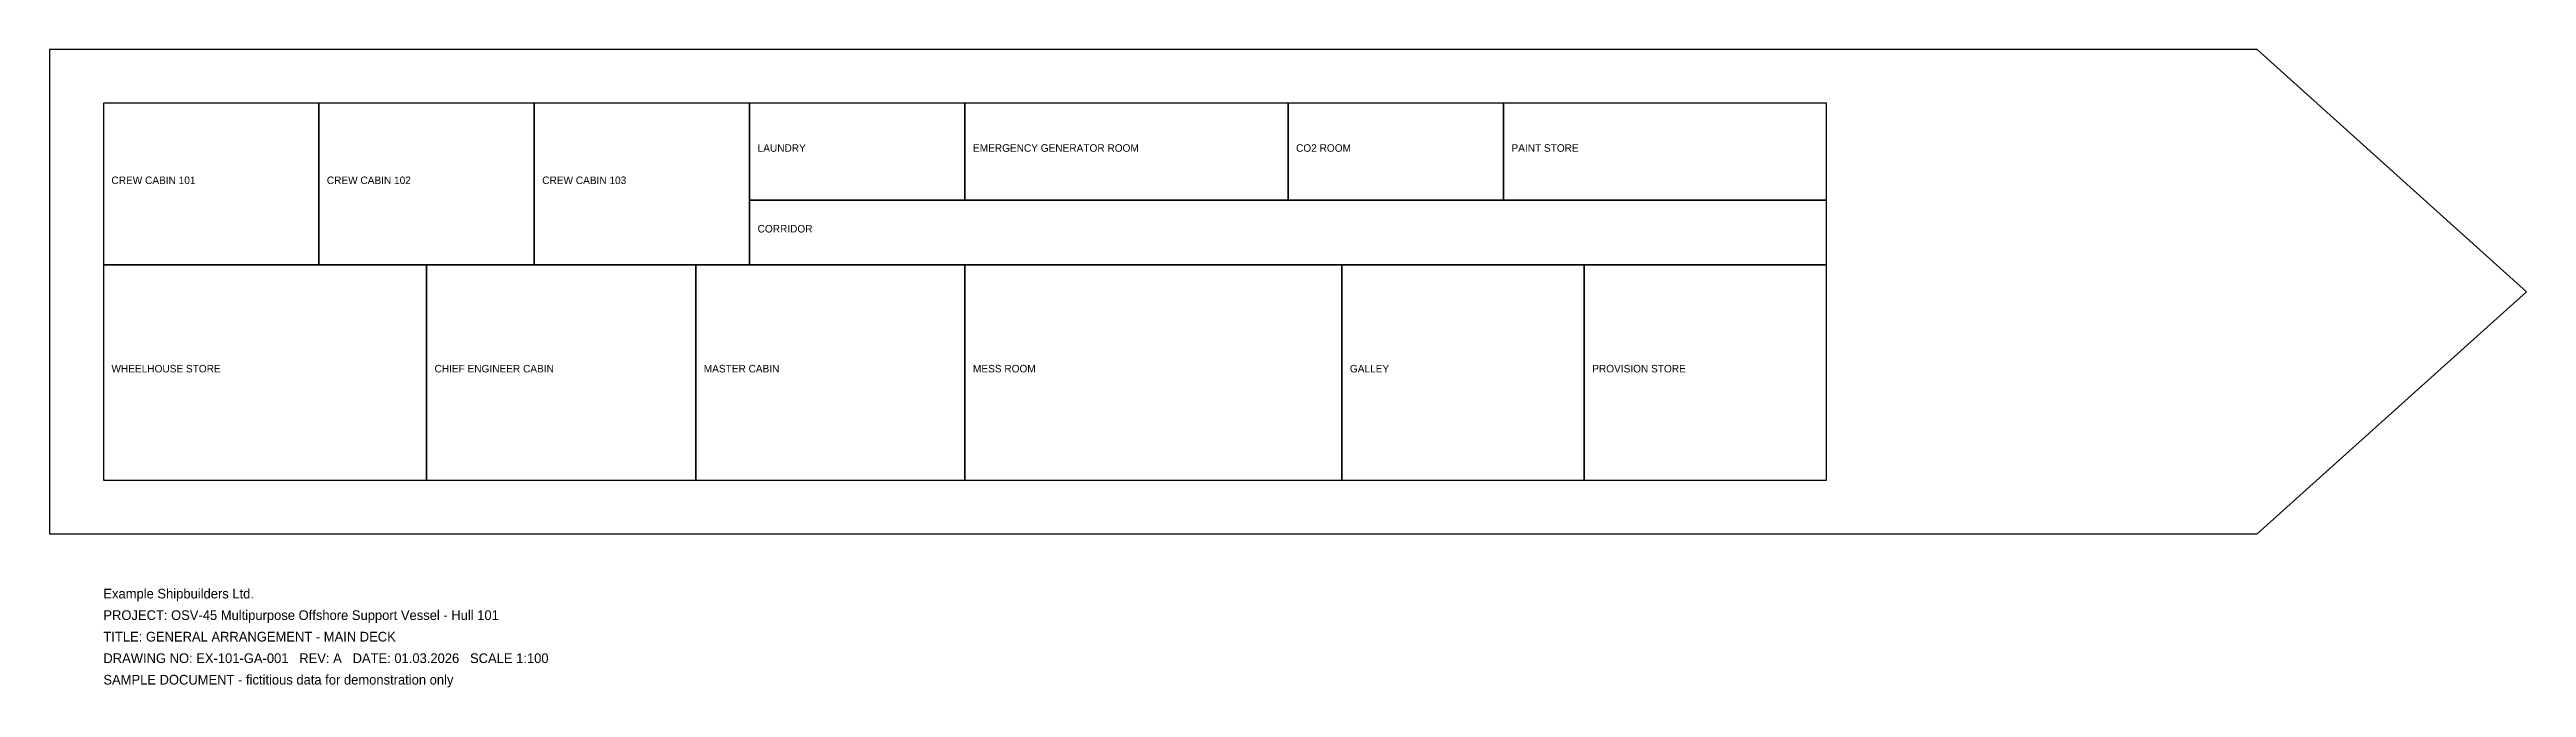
# Model space of a CAD drawing. Header units: metres. Extents: x -1 to 45, y -3.9 to 8.
import ezdxf

# ---------------------------------------------------------------- set-up
doc = ezdxf.new("R2010")
doc.units = ezdxf.units.M
for name, color, linetype in [('COMPARTMENT', 3, 'Continuous'), ('HULL', 1, 'Continuous'), ('LABEL', 7, 'Continuous'), ('TITLE', 5, 'Continuous')]:
    doc.layers.add(name, color=color, linetype=linetype)

msp = doc.modelspace()

# ---------------------------------------------------------------- linework, layer by layer
at = {"layer": 'COMPARTMENT'}
for points in [[(0, 4), (4, 4), (4, 7), (0, 7)], [(4, 4), (8, 4), (8, 7), (4, 7)], [(8, 4), (12, 4), (12, 7), (8, 7)], [(12, 5.2), (16, 5.2), (16, 7), (12, 7)], [(16, 5.2), (22, 5.2), (22, 7), (16, 7)], [(22, 5.2), (26, 5.2), (26, 7), (22, 7)], [(26, 5.2), (32, 5.2), (32, 7), (26, 7)], [(12, 4), (32, 4), (32, 5.2), (12, 5.2)], [(0, 0), (6, 0), (6, 4), (0, 4)], [(6, 0), (11, 0), (11, 4), (6, 4)], [(11, 0), (16, 0), (16, 4), (11, 4)], [(16, 0), (23, 0), (23, 4), (16, 4)], [(23, 0), (27.5, 0), (27.5, 4), (23, 4)], [(27.5, 0), (32, 0), (32, 4), (27.5, 4)]]:
    msp.add_lwpolyline(points, close=True, dxfattribs=at)
at = {"layer": 'HULL'}
msp.add_lwpolyline([(-1, -1), (40, -1), (45, 3.5), (40, 8), (-1, 8)], close=True, dxfattribs=at)

# ---------------------------------------------------------------- texts
at = {"layer": 'LABEL'}
for s, p in [('LAUNDRY', (12.15, 6.1)), ('EMERGENCY GENERATOR ROOM', (16.15, 6.1)), ('CO2 ROOM', (22.15, 6.1)), ('PAINT STORE', (26.15, 6.1)), ('CREW CABIN 101', (0.15, 5.5)), ('CREW CABIN 102', (4.15, 5.5)), ('CREW CABIN 103', (8.15, 5.5)), ('CORRIDOR', (12.15, 4.6)), ('WHEELHOUSE STORE', (0.15, 2)), ('CHIEF ENGINEER CABIN', (6.15, 2)), ('MASTER CABIN', (11.15, 2)), ('MESS ROOM', (16.15, 2)), ('GALLEY', (23.15, 2)), ('PROVISION STORE', (27.65, 2))]:
    msp.add_text(s, height=0.14, dxfattribs=at).set_placement(p)
at = {"layer": 'TITLE'}
for s, p in [('Example Shipbuilders Ltd.', (0, -2.2)), ('PROJECT: OSV-45 Multipurpose Offshore Support Vessel - Hull 101', (0, -2.6)), ('TITLE: GENERAL ARRANGEMENT - MAIN DECK', (0, -3)), ('DRAWING NO: EX-101-GA-001   REV: A   DATE: 01.03.2026   SCALE 1:100', (0, -3.4)), ('SAMPLE DOCUMENT - fictitious data for demonstration only', (0, -3.8))]:
    msp.add_text(s, height=0.18, dxfattribs=at).set_placement(p)

doc.saveas('drawing.dxf')
